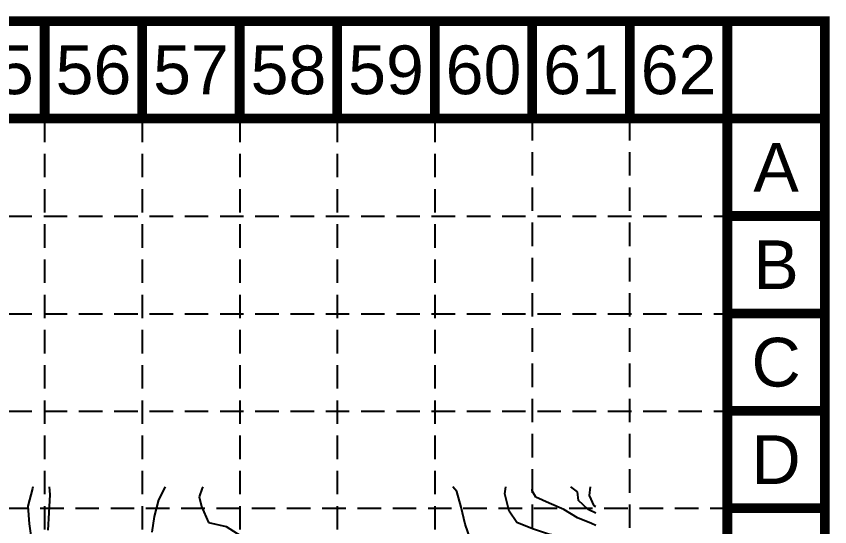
# Model space of a CAD drawing. Header units: inches. Extents: x 2387375 to 2389038, y 7083851 to 7084891.
# Drawn here: x 2388821.3 to 2389037.5, y 7084754.8 to 7084890.6 of the extents above; entities that cross this region are included whole.
import ezdxf
from ezdxf.enums import TextEntityAlignment as Align

# ---------------------------------------------------------------- set-up
doc = ezdxf.new("R2010")
doc.units = ezdxf.units.IN
doc.header["$MEASUREMENT"] = 0
doc.linetypes.add('HIDDEN', pattern=[0.375, 0.25, -0.125])
for name, color, linetype in [('BASE', 7, 'Continuous'), ('GRID', 254, 'HIDDEN'), ('JCTR1$0$TP-CT-MAJR', 251, 'Continuous'), ('JCTR1$0$TP-CT-MINR', 253, 'Continuous')]:
    doc.layers.add(name, color=color, linetype=linetype)
doc.styles.get("Standard").update_dxf_attribs({"font": 'ARIAL.TTF'})

msp = doc.modelspace()

# ---------------------------------------------------------------- linework, layer by layer
at = {"layer": 'BASE', "color": 9}
msp.add_line((2389010.32, 7084863.39), (2389010.32, 7083878.02), dxfattribs=at)
at = {"layer": 'BASE', "const_width": 2.59}
for points in [[(2387376.68, 7083852.09), (2389036.25, 7083852.09), (2389036.25, 7084889.32), (2387376.68, 7084889.32)], [(2387402.61, 7083878.02), (2389010.32, 7083878.02), (2389010.32, 7084863.39), (2387402.61, 7084863.39)]]:
    msp.add_lwpolyline(points, close=True, dxfattribs=at)
for points in [[(2388828.8, 7084863.39), (2388828.8, 7084889.32)], [(2388854.73, 7084863.39), (2388854.73, 7084889.32)], [(2388880.66, 7084863.39), (2388880.66, 7084889.32)], [(2388906.59, 7084863.39), (2388906.59, 7084889.32)], [(2388932.52, 7084863.39), (2388932.52, 7084889.32)], [(2388958.45, 7084863.39), (2388958.45, 7084889.32)], [(2388984.38, 7084863.39), (2388984.38, 7084889.32)], [(2389010.32, 7084863.39), (2389010.32, 7084889.32)], [(2389036.25, 7084863.39), (2389036.25, 7084889.32)], [(2389036.25, 7084863.39), (2389010.32, 7084863.39)], [(2389036.25, 7084837.46), (2389010.32, 7084837.46)], [(2389036.25, 7084811.53), (2389010.32, 7084811.53)], [(2389036.25, 7084785.6), (2389010.32, 7084785.6)], [(2389036.25, 7084759.67), (2389010.32, 7084759.67)]]:
    msp.add_lwpolyline(points, dxfattribs=at)
at = {"layer": 'GRID', "color": 252, "linetype": 'HIDDEN', "ltscale": 25}
for p, q in [((2388828.8, 7084863.39), (2388828.8, 7083955.7)), ((2388854.73, 7084863.39), (2388854.73, 7083955.7)), ((2388880.66, 7084863.39), (2388880.66, 7083955.7)), ((2388906.59, 7084863.39), (2388906.59, 7083955.7)), ((2388932.52, 7084863.39), (2388932.52, 7083955.7)), ((2388958.41, 7084863.82), (2388958.41, 7083955.7)), ((2388984.34, 7084863.82), (2388984.34, 7083955.7)), ((2387403.56, 7084837.38), (2389011.27, 7084837.38)), ((2387403.56, 7084811.44), (2389011.27, 7084811.44)), ((2387403.56, 7084785.51), (2389011.27, 7084785.51)), ((2387402.61, 7084759.67), (2389010.32, 7084759.67))]:
    msp.add_line(p, q, dxfattribs=at)
at = {"layer": 'JCTR1$0$TP-CT-MAJR', "color": 35, "elevation": 605}
for points in [[(2388825.65, 7084765.39), (2388825.61, 7084764.98), (2388824.32, 7084760.21), (2388824.67, 7084755.56), (2388825.36, 7084750.7), (2388825.72, 7084748.74)], [(2388975.39, 7084750.54), (2388970.99, 7084751.71), (2388966.72, 7084752.01), (2388962.81, 7084752.79), (2388958.5, 7084754.19), (2388954.35, 7084755.89), (2388952.35, 7084758.92), (2388951.18, 7084763.48), (2388951.4, 7084765.39)]]:
    msp.add_lwpolyline(points, dxfattribs=at)
at = {"layer": 'JCTR1$0$TP-CT-MINR', "color": 35}
for p, q in [((2388830.01, 7084765.39, 606), (2388830.14, 7084763.31, 606)), ((2388859.18, 7084761.92, 606), (2388860.91, 7084765.39, 606)), ((2388870.66, 7084765.05, 606), (2388869.91, 7084762.73, 606)), ((2388870.9, 7084765.39, 606), (2388870.66, 7084765.05, 606)), ((2388938.43, 7084764.13, 606), (2388937.36, 7084765.39, 606)), ((2388939.56, 7084759.96, 606), (2388938.43, 7084764.13, 606)), ((2388958.39, 7084764.34, 604), (2388958.47, 7084765.39, 604)), ((2388959.36, 7084762.59, 604), (2388958.39, 7084764.34, 604)), ((2388970.47, 7084764.06, 603), (2388968.73, 7084765.39, 603)), ((2388970.71, 7084761.77, 603), (2388970.47, 7084764.06, 603)), ((2388973.65, 7084763.05, 602), (2388973.9, 7084765.39, 602)), ((2388830.14, 7084763.31, 606), (2388829.95, 7084758.49, 606)), ((2388858.03, 7084757.48, 606), (2388859.18, 7084761.92, 606)), ((2388869.91, 7084762.73, 606), (2388870.55, 7084760.16, 606)), ((2388962.96, 7084761.08, 604), (2388959.36, 7084762.59, 604)), ((2388973.28, 7084759.36, 603), (2388970.71, 7084761.77, 603)), ((2388974.87, 7084760.31, 602), (2388973.65, 7084763.05, 602)), ((2388870.55, 7084760.16, 606), (2388872.39, 7084755.93, 606)), ((2388940.6, 7084755.49, 606), (2388939.56, 7084759.96, 606)), ((2388966.82, 7084759.33, 604), (2388962.96, 7084761.08, 604)), ((2388970.45, 7084757.12, 604), (2388966.82, 7084759.33, 604)), ((2388975.39, 7084758.34, 603), (2388973.28, 7084759.36, 603)), ((2388975.39, 7084760.04, 602), (2388974.87, 7084760.31, 602)), ((2388829.95, 7084758.49, 606), (2388829.65, 7084753.89, 606)), ((2388857.35, 7084753.36, 606), (2388858.03, 7084757.48, 606)), ((2388974.23, 7084755.63, 604), (2388970.45, 7084757.12, 604)), ((2388872.39, 7084755.93, 606), (2388877.03, 7084754.87, 606)), ((2388877.03, 7084754.87, 606), (2388881, 7084752.33, 606)), ((2388941.94, 7084751.59, 606), (2388940.6, 7084755.49, 606)), ((2388975.39, 7084755.13, 604), (2388974.23, 7084755.63, 604))]:
    msp.add_line(p, q, dxfattribs=at)

# ---------------------------------------------------------------- texts
at = {"layer": 'BASE'}
for s, height, p in [('55', 12.965, (2388815.83, 7084876.36)), ('56', 12.965, (2388841.77, 7084876.36)), ('57', 12.965, (2388867.7, 7084876.36)), ('58', 12.965, (2388893.63, 7084876.36)), ('59', 12.965, (2388919.56, 7084876.36)), ('60', 12.965, (2388945.49, 7084876.36)), ('61', 12.965, (2388971.42, 7084876.36)), ('62', 12.965, (2388997.35, 7084876.36)), ('A', 12.97, (2389023.28, 7084850.43)), ('B', 12.97, (2389023.28, 7084824.49)), ('C', 12.97, (2389023.28, 7084798.56)), ('D', 12.97, (2389023.28, 7084772.63))]:
    msp.add_text(s, height=height, dxfattribs=at).set_placement(p, align=Align.MIDDLE_CENTER)

doc.saveas('drawing.dxf')
